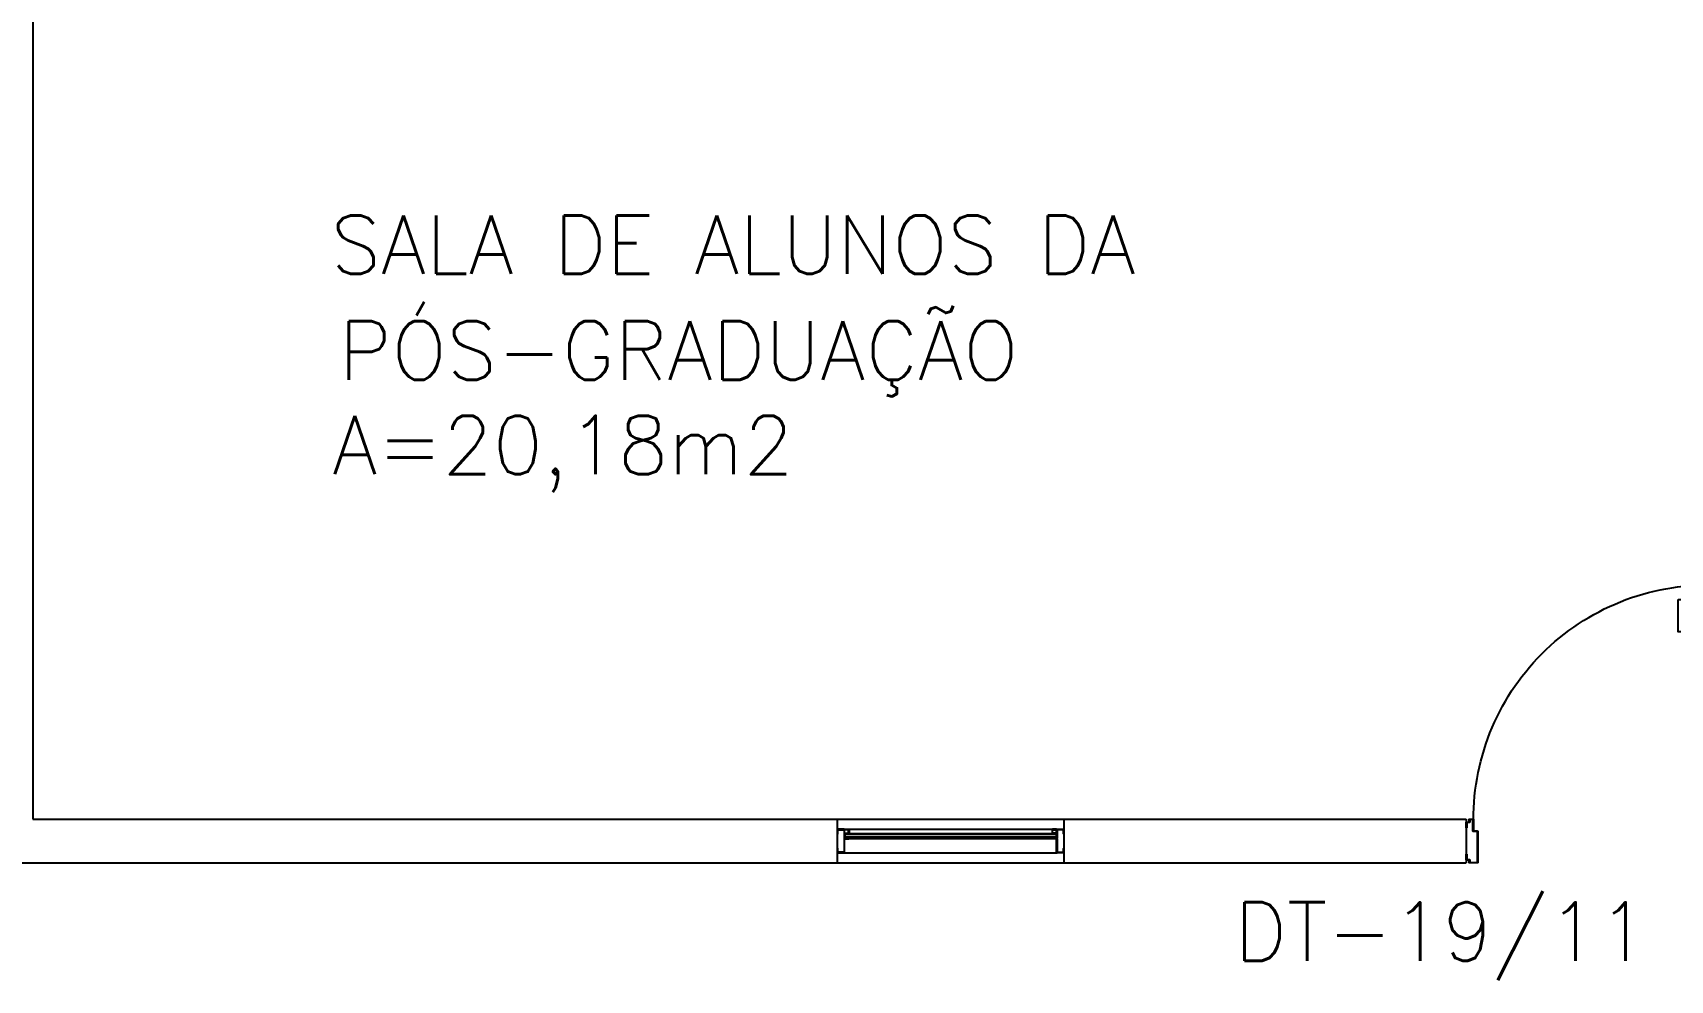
# Model space of a CAD drawing. Header units: millimetres. Extents: x 2128 to 2646, y 1972 to 2207.
# Drawn here: x 2387.91 to 2393.51, y 2048.96 to 2052.2 of the extents above; entities that cross this region are included whole.
import ezdxf

# ---------------------------------------------------------------- set-up
doc = ezdxf.new("R2010")
doc.units = ezdxf.units.MM
for name, color, linetype in [('AR-ALV', 2, 'Continuous'), ('AR-ESQ', 1, 'Continuous'), ('AR-PEITORIL', 1, 'Continuous'), ('AR-PORTA', 1, 'Continuous'), ('DT-ESQ-BAGUETE-C', 1, 'Continuous'), ('DT-ESQ-BAGUETE-V', 1, 'Continuous'), ('DT-ESQ-CHAPA DOBRADA-V', 1, 'Continuous'), ('DT-ESQ-MARCO-V', 1, 'Continuous'), ('DT-ESQ-PERFIL U-C', 2, 'Continuous'), ('DT-ESQ-VIDRO-C', 2, 'Continuous'), ('DT-TXTMOD', 1, 'Continuous'), ('ENDEREÇO', 2, 'Continuous'), ('maçaneta', 1, 'Continuous'), ('mov', 1, 'Continuous'), ('PM-PERFIL U-C', 2, 'Continuous'), ('PM-VIDRO', 2, 'Continuous'), ('pm1', 2, 'Continuous'), ('pm2', 2, 'Continuous'), ('TEXTO', 2, 'Continuous'), ('Área', 2, 'Continuous')]:
    doc.layers.add(name, color=color, linetype=linetype)
doc.styles.add('S10', font='simplex.shx', dxfattribs={"height": 0.1})
doc.styles.add('UNB-100', font='simplex.shx', dxfattribs={"height": 0.2})
doc.styles.add('UNB1-100', font='simplex.shx', dxfattribs={"height": 0.2})

# ---------------------------------------------------------------- blocks, each defined once
blk = doc.blocks.new('EF04-P')
at = {"layer": 'DT-ESQ-BAGUETE-C', "ltscale": 0.1}
for points in [[(0.039, -0.05), (0.0255, -0.05), (0.0255, -0.0485), (0.039, -0.0485), (0.039, -0.0365), (0.0255, -0.0365), (0.0255, -0.035), (0.039, -0.035, -0.414214), (0.0405, -0.0365), (0.0405, -0.0485, -0.414214)], [(0.736, -0.05), (0.7495, -0.05), (0.7495, -0.0485), (0.736, -0.0485), (0.736, -0.0365), (0.7495, -0.0365), (0.7495, -0.035), (0.736, -0.035, 0.414214), (0.7345, -0.0365), (0.7345, -0.0485, 0.414214)]]:
    blk.add_lwpolyline(points, format="xyb", close=True, dxfattribs=at)
at = {"layer": 'DT-ESQ-BAGUETE-V', "ltscale": 0.1}
blk.add_line((0.736, -0.05), (0.039, -0.05), dxfattribs=at)
at = {"layer": 'DT-ESQ-CHAPA DOBRADA-V', "ltscale": 0.1}
blk.add_line((0.735, -0.067), (0.04, -0.067), dxfattribs=at)
at = {"layer": 'DT-ESQ-MARCO-V', "ltscale": 0.1}
for p, q in [((0.0235, -0.035), (0.7515, -0.035)), ((0.0235, -0.115), (0.7515, -0.115))]:
    blk.add_line(p, q, dxfattribs=at)
at = {"layer": 'DT-ESQ-PERFIL U-C', "ltscale": 0.1}
for points in [[(0.025, -0.0655), (0.025, -0.0655, 0.414214), (0.0235, -0.067), (0.0235, -0.1135), (0.0015, -0.1135), (0.0015, -0.1), (0, -0.1), (0, -0.1135, 0.414214), (0.0015, -0.115), (0.0235, -0.115, 0.414214), (0.025, -0.1135), (0.025, -0.067), (0.04, -0.067, 1), (0.04, -0.064), (0.025, -0.064), (0.025, -0.0365, 0.414214), (0.0235, -0.035), (0.0015, -0.035, 0.414214), (0, -0.0365), (0, -0.05), (0.0015, -0.05), (0.0015, -0.0365), (0.0235, -0.0365), (0.0235, -0.064, 0.414214), (0.025, -0.0655), (0.04, -0.0655)], [(0.75, -0.0655), (0.75, -0.0655, -0.414214), (0.7515, -0.067), (0.7515, -0.1135), (0.7735, -0.1135), (0.7735, -0.1), (0.775, -0.1), (0.775, -0.1135, -0.414214), (0.7735, -0.115), (0.7515, -0.115, -0.414214), (0.75, -0.1135), (0.75, -0.067), (0.735, -0.067, -1), (0.735, -0.064), (0.75, -0.064), (0.75, -0.0365, -0.414214), (0.7515, -0.035), (0.7735, -0.035, -0.414214), (0.775, -0.0365), (0.775, -0.05), (0.7735, -0.05), (0.7735, -0.0365), (0.7515, -0.0365), (0.7515, -0.064, -0.414214), (0.75, -0.0655), (0.735, -0.0655)]]:
    blk.add_lwpolyline(points, format="xyb", dxfattribs=at)
at = {"layer": 'DT-ESQ-VIDRO-C', "ltscale": 0.1}
blk.add_lwpolyline([(0.027, -0.062), (0.027, -0.052), (0.748, -0.052), (0.748, -0.062)], close=True, dxfattribs=at)
at = {"layer": 'DT-TXTMOD', "ltscale": 0.1, "style": 'S10', "flags": 3}
blk.add_attdef('EF04', (0.05, 0), '', height=0.1, dxfattribs=at)
blk = doc.blocks.new('PM3V')
at = {"layer": 'maçaneta'}
for points in [[(0.02, 0.9), (-0.035, 0.9), (-0.035, 0.79), (0, 0.79), (0, 0.8), (-0.02, 0.8), (-0.02, 0.8785, -0.414214), (-0.0185, 0.88), (0.02, 0.88)], [(0.125, 0.9), (0.07, 0.9), (0.07, 0.88), (0.1085, 0.88, -0.414214), (0.11, 0.8785), (0.11, 0.8), (0.09, 0.8), (0.09, 0.79), (0.125, 0.79)]]:
    blk.add_lwpolyline(points, format="xyb", close=True, dxfattribs=at)
for points in [[(0.02, 0.79), (0.02, 0.83), (0.025, 0.83), (0.025, 0.79)], [(0.07, 0.79), (0.07, 0.83), (0.065, 0.83), (0.065, 0.79)]]:
    blk.add_lwpolyline(points, close=True, dxfattribs=at)
at = {"layer": 'mov'}
blk.add_arc((0.025, 0.15), 0.8, 356.8472, 90, dxfattribs=at)
at = {"layer": 'PM-PERFIL U-C'}
for p, q in [((0, 0.12), (0, 0.1385)), ((0.002, 0.12), (0, 0.12)), ((0.0015, 0.14), (0.01, 0.14)), ((0.002, 0.138), (0.002, 0.12)), ((0.0105, 0.138), (0.002, 0.138)), ((0.01, 0.14), (0.01, 0.1485)), ((0.0115, 0.15), (0.0235, 0.15)), ((0.012, 0.148), (0.012, 0.1395)), ((0.023, 0.148), (0.012, 0.148)), ((0.023, 0.1085), (0.023, 0.148)), ((0.025, 0.1485), (0.025, 0.109)), ((0.825, 0.1485), (0.825, 0.109)), ((0.8385, 0.15), (0.8265, 0.15)), ((0.827, 0.148), (0.838, 0.148)), ((0.827, 0.1085), (0.827, 0.148)), ((0.838, 0.148), (0.838, 0.1395)), ((0.8395, 0.138), (0.848, 0.138)), ((0.84, 0.14), (0.84, 0.1485)), ((0.8485, 0.14), (0.84, 0.14)), ((0.848, 0.138), (0.848, 0.12)), ((0.848, 0.12), (0.85, 0.12)), ((0.85, 0.12), (0.85, 0.1385)), ((0.038, 0.107), (0.0245, 0.107)), ((0.0385, 0.109), (0.025, 0.109)), ((0.038, 0.107), (0.038, 0.002)), ((0.04, 0.1075), (0.04, 0.0015)), ((0.81, 0.1075), (0.81, 0.0015)), ((0.8115, 0.109), (0.825, 0.109)), ((0.812, 0.107), (0.8255, 0.107)), ((0.812, 0.107), (0.812, 0.002)), ((0, 0.03), (0.002, 0.03)), ((0, 0.0115), (0, 0.03)), ((0.01, 0.01), (0.0015, 0.01)), ((0.002, 0.03), (0.002, 0.012)), ((0.002, 0.012), (0.0105, 0.012)), ((0.01, 0.0015), (0.01, 0.01)), ((0.0385, 0), (0.0115, 0)), ((0.012, 0.0105), (0.012, 0.002)), ((0.012, 0.002), (0.038, 0.002)), ((0.8115, 0), (0.8385, 0)), ((0.838, 0.002), (0.812, 0.002)), ((0.838, 0.0105), (0.838, 0.002)), ((0.848, 0.012), (0.8395, 0.012)), ((0.84, 0.0015), (0.84, 0.01)), ((0.84, 0.01), (0.8485, 0.01)), ((0.85, 0.03), (0.848, 0.03)), ((0.848, 0.03), (0.848, 0.012)), ((0.85, 0.0115), (0.85, 0.03))]:
    blk.add_line(p, q, dxfattribs=at)
for centre, start, end in [((0.0015, 0.1385), 90, 180), ((0.0115, 0.1485), 90, 180), ((0.0105, 0.1395), 270, 0), ((0.0235, 0.1485), 360, 90), ((0.8265, 0.1485), 90, 180), ((0.8395, 0.1395), 180, 270), ((0.8385, 0.1485), 0, 90), ((0.8485, 0.1385), 0, 90), ((0.0245, 0.1085), 180, 270), ((0.0385, 0.1075), 0, 90), ((0.8115, 0.1075), 90, 180), ((0.8255, 0.1085), 270, 0), ((0.0015, 0.0115), 180, 270), ((0.0115, 0.0015), 180, 270), ((0.0105, 0.0105), 0, 90), ((0.0385, 0.0015), 269.9386, 0), ((0.8115, 0.0015), 180, 270.0614), ((0.8395, 0.0105), 90, 180), ((0.8385, 0.0015), 270, 0), ((0.8485, 0.0115), 270, 0)]:
    blk.add_arc(centre, 0.0015, start, end, dxfattribs=at)
at = {"layer": 'PM-VIDRO', "color": 1}
for p, q in [((0.04, 0.45), (0.04, 0.75)), ((0.05, 0.75), (0.05, 0.45))]:
    blk.add_line(p, q, dxfattribs=at)
at = {"layer": 'pm1'}
for p, q in [((0.025, 0.95), (0.065, 0.95)), ((0.025, 0.75), (0.025, 0.95)), ((0.065, 0.95), (0.065, 0.76)), ((0.04, 0.75), (0.025, 0.75)), ((0.065, 0.76), (0.04, 0.76)), ((0.04, 0.75), (0.04, 0.76)), ((0.05, 0.76), (0.05, 0.75)), ((0.065, 0.75), (0.05, 0.75)), ((0.065, 0.76), (0.065, 0.75)), ((0.025, 0.15), (0.025, 0.45)), ((0.04, 0.45), (0.025, 0.45)), ((0.04, 0.44), (0.04, 0.45)), ((0.065, 0.45), (0.05, 0.45)), ((0.05, 0.45), (0.05, 0.44)), ((0.065, 0.45), (0.065, 0.44)), ((0.065, 0.44), (0.04, 0.44)), ((0.065, 0.44), (0.065, 0.15)), ((0.065, 0.15), (0.025, 0.15))]:
    blk.add_line(p, q, dxfattribs=at)
at = {"layer": 'pm2'}
for p, q in [((0.025, 0.45), (0.025, 0.75)), ((0.065, 0.75), (0.065, 0.45)), ((0.025, 0.15), (0.025, 0.109)), ((0.025, 0.109), (0.035, 0.109)), ((0.8252, 0.109), (0.8152, 0.109)), ((0.8152, 0), (0.8402, 0)), ((0.8402, 0.01), (0.8502, 0.01)), ((0.8402, 0), (0.8402, 0.01))]:
    blk.add_line(p, q, dxfattribs=at)

msp = doc.modelspace()

# ---------------------------------------------------------------- linework, layer by layer
at = {"layer": 'AR-ALV'}
for p, q in [((2387.9115, 2052.9651), (2387.9115, 2049.5151)), ((2387.9115, 2049.5151), (2390.6615, 2049.5151)), ((2390.6615, 2049.5151), (2390.6615, 2049.3651)), ((2391.4365, 2049.5151), (2391.4365, 2049.3651)), ((2391.4365, 2049.5151), (2392.8113, 2049.5151)), ((2392.8113, 2049.5151), (2392.8113, 2049.3651)), ((2385.5615, 2049.3651), (2390.6615, 2049.3651)), ((2391.4365, 2049.3651), (2392.8113, 2049.3651))]:
    msp.add_line(p, q, dxfattribs=at)
at = {"layer": 'AR-PEITORIL'}
for p, q in [((2390.6615, 2049.5151), (2391.4365, 2049.5151)), ((2390.6615, 2049.3651), (2391.4365, 2049.3651))]:
    msp.add_line(p, q, dxfattribs=at)

# ---------------------------------------------------------------- block references
at = {"layer": 'AR-ESQ'}
msp.add_blockref('EF04-P', (2390.6615, 2049.5151), dxfattribs=at)
at = {"layer": 'AR-PORTA', "xscale": -1}
msp.add_blockref('PM3V', (2393.6615, 2049.3651), dxfattribs=at)

# ---------------------------------------------------------------- texts
at = {"layer": 'ENDEREÇO', "style": 'UNB1-100'}
msp.add_text('DT-19/11', height=0.2, dxfattribs=at).set_placement((2392.0195, 2049.031))
at = {"layer": 'TEXTO', "style": 'UNB-100'}
for s, p in [('SALA DE ALUNOS DA', (2388.93, 2051.3782)), ('PÓS-GRADUAÇÃO', (2388.9581, 2051.0165))]:
    msp.add_text(s, height=0.2, dxfattribs=at).set_placement(p)
at = {"layer": 'Área', "style": 'UNB-100'}
msp.add_text('A=20,18m2', height=0.2, dxfattribs=at).set_placement((2388.9353, 2050.6933))

doc.saveas('drawing.dxf')
